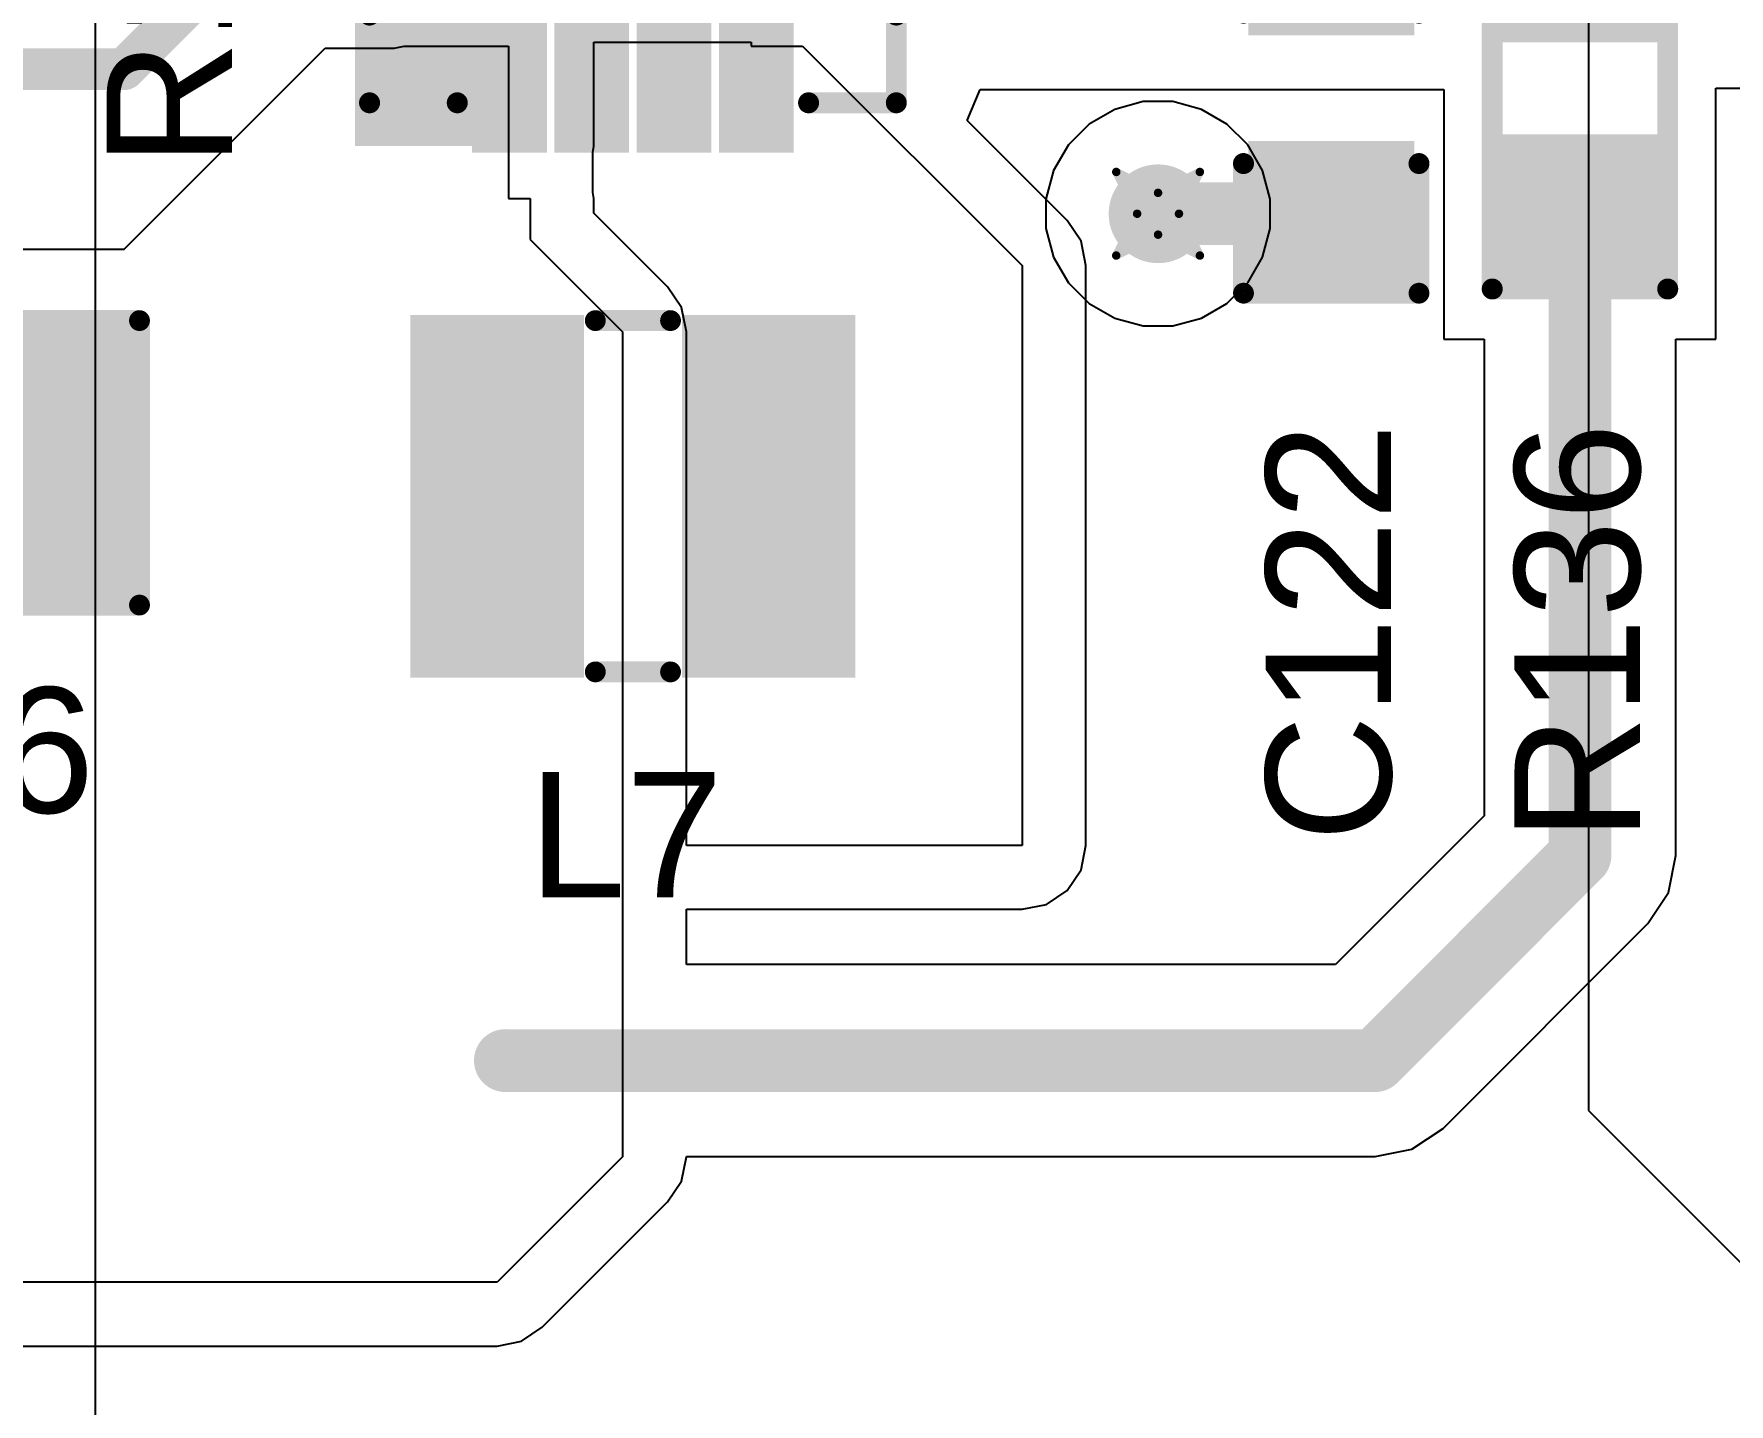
# Model space of a CAD drawing. Header units: inches. Extents: x -36 to 349, y -11 to 240.
# Drawn here: x 50.64 to 60.93, y 20.04 to 28.36 of the extents above; entities that cross this region are included whole.
import ezdxf

# ---------------------------------------------------------------- set-up
doc = ezdxf.new("R2010")
doc.units = ezdxf.units.IN
for name, color, linetype in [('Bottom Layer', 5, 'Continuous'), ('Drill Drawing', 1, 'Continuous'), ('Layer 1', 16, 'Continuous'), ('Layer 2', 76, 'Continuous'), ('Top Layer', 1, 'Continuous'), ('Top Overlay', 2, 'Continuous'), ('Top Paste', 8, 'Continuous'), ('Top Solder', 216, 'Continuous'), ('Via Holes', 16, 'Continuous')]:
    doc.layers.add(name, color=color, linetype=linetype)
doc.styles.add('Arial', font='', dxfattribs={"height": 0.2})
doc.styles.get('Arial').set_extended_font_data('Arial')

# ---------------------------------------------------------------- blocks, each defined once
blk = doc.blocks.new('16_QFN__3_3___161')
at = {"layer": 'Top Layer'}
for points in [[(-0.875, 1.8), (-0.625, 1.8), (-0.625, 1.1), (-0.875, 1.1)], [(-0.375, 1.8), (-0.125, 1.8), (-0.125, 1.1), (-0.375, 1.1)], [(0.125, 1.8), (0.375, 1.8), (0.375, 1.1), (0.125, 1.1)], [(0.625, 1.8), (0.875, 1.8), (0.875, 1.1), (0.625, 1.1)], [(-1.1, 0.875), (-1.1, 0.625), (-1.8, 0.625), (-1.8, 0.875)], [(-0.85, 0.85), (0.85, 0.85), (0.85, -0.85), (-0.85, -0.85)], [(1.8, 0.875), (1.8, 0.625), (1.1, 0.625), (1.1, 0.875)], [(-1.1, 0.375), (-1.1, 0.125), (-1.8, 0.125), (-1.8, 0.375)], [(1.8, 0.375), (1.8, 0.125), (1.1, 0.125), (1.1, 0.375)], [(-1.1, -0.125), (-1.1, -0.375), (-1.8, -0.375), (-1.8, -0.125)], [(1.8, -0.125), (1.8, -0.375), (1.1, -0.375), (1.1, -0.125)], [(-1.1, -0.625), (-1.1, -0.875), (-1.8, -0.875), (-1.8, -0.625)], [(1.8, -0.625), (1.8, -0.875), (1.1, -0.875), (1.1, -0.625)], [(-0.875, -1.1), (-0.625, -1.1), (-0.625, -1.8), (-0.875, -1.8)], [(-0.375, -1.1), (-0.125, -1.1), (-0.125, -1.8), (-0.375, -1.8)], [(0.125, -1.1), (0.375, -1.1), (0.375, -1.8), (0.125, -1.8)], [(0.625, -1.1), (0.875, -1.1), (0.875, -1.8), (0.625, -1.8)]]:
    blk.add_hatch(color=1, dxfattribs=at).paths.add_polyline_path(points)
at = {"layer": 'Top Paste'}
for points in [[(-0.875, 1.8), (-0.625, 1.8), (-0.625, 1.1), (-0.875, 1.1)], [(-0.375, 1.8), (-0.125, 1.8), (-0.125, 1.1), (-0.375, 1.1)], [(0.125, 1.8), (0.375, 1.8), (0.375, 1.1), (0.125, 1.1)], [(0.625, 1.8), (0.875, 1.8), (0.875, 1.1), (0.625, 1.1)], [(-1.1, 0.875), (-1.1, 0.625), (-1.8, 0.625), (-1.8, 0.875)], [(-0.85, 0.85), (0.85, 0.85), (0.85, -0.85), (-0.85, -0.85)], [(1.8, 0.875), (1.8, 0.625), (1.1, 0.625), (1.1, 0.875)], [(-1.1, 0.375), (-1.1, 0.125), (-1.8, 0.125), (-1.8, 0.375)], [(1.8, 0.375), (1.8, 0.125), (1.1, 0.125), (1.1, 0.375)], [(-1.1, -0.125), (-1.1, -0.375), (-1.8, -0.375), (-1.8, -0.125)], [(1.8, -0.125), (1.8, -0.375), (1.1, -0.375), (1.1, -0.125)], [(-1.1, -0.625), (-1.1, -0.875), (-1.8, -0.875), (-1.8, -0.625)], [(1.8, -0.625), (1.8, -0.875), (1.1, -0.875), (1.1, -0.625)], [(-0.875, -1.1), (-0.625, -1.1), (-0.625, -1.8), (-0.875, -1.8)], [(-0.375, -1.1), (-0.125, -1.1), (-0.125, -1.8), (-0.375, -1.8)], [(0.125, -1.1), (0.375, -1.1), (0.375, -1.8), (0.125, -1.8)], [(0.625, -1.1), (0.875, -1.1), (0.875, -1.8), (0.625, -1.8)]]:
    blk.add_hatch(color=8, dxfattribs=at).paths.add_polyline_path(points)
at = {"layer": 'Top Solder'}
for points in [[(-0.977, 1.902), (-0.523, 1.902), (-0.523, 0.998), (-0.977, 0.998)], [(-0.477, 1.902), (-0.023, 1.902), (-0.023, 0.998), (-0.477, 0.998)], [(0.023, 1.902), (0.477, 1.902), (0.477, 0.998), (0.023, 0.998)], [(0.523, 1.902), (0.977, 1.902), (0.977, 0.998), (0.523, 0.998)], [(-0.998, 0.977), (-0.998, 0.523), (-1.902, 0.523), (-1.902, 0.977)], [(-0.952, 0.952), (0.952, 0.952), (0.952, -0.952), (-0.952, -0.952)], [(1.902, 0.977), (1.902, 0.523), (0.998, 0.523), (0.998, 0.977)], [(-0.998, 0.477), (-0.998, 0.023), (-1.902, 0.023), (-1.902, 0.477)], [(1.902, 0.477), (1.902, 0.023), (0.998, 0.023), (0.998, 0.477)], [(-0.998, -0.023), (-0.998, -0.477), (-1.902, -0.477), (-1.902, -0.023)], [(1.902, -0.023), (1.902, -0.477), (0.998, -0.477), (0.998, -0.023)], [(-0.998, -0.523), (-0.998, -0.977), (-1.902, -0.977), (-1.902, -0.523)], [(1.902, -0.523), (1.902, -0.977), (0.998, -0.977), (0.998, -0.523)], [(-0.977, -0.998), (-0.523, -0.998), (-0.523, -1.902), (-0.977, -1.902)], [(-0.477, -0.998), (-0.023, -0.998), (-0.023, -1.902), (-0.477, -1.902)], [(0.023, -0.998), (0.477, -0.998), (0.477, -1.902), (0.023, -1.902)], [(0.523, -0.998), (0.977, -0.998), (0.977, -1.902), (0.523, -1.902)]]:
    blk.add_hatch(color=216, dxfattribs=at).paths.add_polyline_path(points)
at = {"layer": 'Top Overlay'}
for points in [[(-1.6, 1.067, 0.127, 0.127, 0), (-1.6, 1.6, 0.127, 0.127, 0)], [(-1.6, 1.6, 0.127, 0.127, 0), (-1.067, 1.6, 0.127, 0.127, 0)], [(1.067, 1.6, 0.127, 0.127, 0), (1.6, 1.6, 0.127, 0.127, 0)], [(1.6, 1.067, 0.127, 0.127, 0), (1.6, 1.6, 0.127, 0.127, 0)], [(-2.083, 0.889, 0.127, 0.127, 0), (-1.956, 0.762, 0.127, 0.127, 0)], [(-2.083, 0.635, 0.127, 0.127, 0), (-2.083, 0.889, 0.127, 0.127, 0)], [(-2.083, 0.635, 0.127, 0.127, 0), (-1.956, 0.762, 0.127, 0.127, 0)], [(-1.6, -1.6, 0.127, 0.127, 0), (-1.6, -1.067, 0.127, 0.127, 0)], [(1.6, -1.6, 0.127, 0.127, 0), (1.6, -1.067, 0.127, 0.127, 0)], [(-1.6, -1.6, 0.127, 0.127, 0), (-1.067, -1.6, 0.127, 0.127, 0)], [(1.067, -1.6, 0.127, 0.127, 0), (1.6, -1.6, 0.127, 0.127, 0)]]:
    blk.add_lwpolyline(points, format="xyseb", dxfattribs=at)
for points in [[(-1.632, 1.6, 0.0635, 0.0635, 1), (-1.568, 1.6, 0.0635, 0.0635, 1)], [(-1.632, 1.6, 0.0635, 0.0635, 1), (-1.568, 1.6, 0.0635, 0.0635, 1)], [(-1.099, 1.6, 0.0635, 0.0635, 1), (-1.035, 1.6, 0.0635, 0.0635, 1)], [(1.035, 1.6, 0.0635, 0.0635, 1), (1.099, 1.6, 0.0635, 0.0635, 1)], [(1.568, 1.6, 0.0635, 0.0635, 1), (1.632, 1.6, 0.0635, 0.0635, 1)], [(1.568, 1.6, 0.0635, 0.0635, 1), (1.632, 1.6, 0.0635, 0.0635, 1)], [(-1.632, 1.067, 0.0635, 0.0635, 1), (-1.568, 1.067, 0.0635, 0.0635, 1)], [(1.568, 1.067, 0.0635, 0.0635, 1), (1.632, 1.067, 0.0635, 0.0635, 1)], [(-2.115, 0.889, 0.0635, 0.0635, 1), (-2.051, 0.889, 0.0635, 0.0635, 1)], [(-2.115, 0.889, 0.0635, 0.0635, 1), (-2.051, 0.889, 0.0635, 0.0635, 1)], [(-1.988, 0.762, 0.0635, 0.0635, 1), (-1.924, 0.762, 0.0635, 0.0635, 1)], [(-1.988, 0.762, 0.0635, 0.0635, 1), (-1.924, 0.762, 0.0635, 0.0635, 1)], [(-2.115, 0.635, 0.0635, 0.0635, 1), (-2.051, 0.635, 0.0635, 0.0635, 1)], [(-2.115, 0.635, 0.0635, 0.0635, 1), (-2.051, 0.635, 0.0635, 0.0635, 1)], [(-1.632, -1.067, 0.0635, 0.0635, 1), (-1.568, -1.067, 0.0635, 0.0635, 1)], [(1.568, -1.067, 0.0635, 0.0635, 1), (1.632, -1.067, 0.0635, 0.0635, 1)], [(-1.632, -1.6, 0.0635, 0.0635, 1), (-1.568, -1.6, 0.0635, 0.0635, 1)], [(-1.632, -1.6, 0.0635, 0.0635, 1), (-1.568, -1.6, 0.0635, 0.0635, 1)], [(-1.099, -1.6, 0.0635, 0.0635, 1), (-1.035, -1.6, 0.0635, 0.0635, 1)], [(1.035, -1.6, 0.0635, 0.0635, 1), (1.099, -1.6, 0.0635, 0.0635, 1)], [(1.568, -1.6, 0.0635, 0.0635, 1), (1.632, -1.6, 0.0635, 0.0635, 1)], [(1.568, -1.6, 0.0635, 0.0635, 1), (1.632, -1.6, 0.0635, 0.0635, 1)]]:
    blk.add_lwpolyline(points, format="xyseb", close=True, dxfattribs=at)
blk = doc.blocks.new('R___0603_227')
at = {"layer": 'Top Layer'}
for points in [[(-0.381, 0.445), (-0.381, -0.444), (-1.143, -0.444), (-1.143, 0.445)], [(1.143, 0.445), (1.143, -0.444), (0.381, -0.444), (0.381, 0.445)]]:
    blk.add_hatch(color=1, dxfattribs=at).paths.add_polyline_path(points)
at = {"layer": 'Top Paste'}
for points in [[(-0.381, 0.445), (-0.381, -0.444), (-1.143, -0.444), (-1.143, 0.445)], [(1.143, 0.445), (1.143, -0.444), (0.381, -0.444), (0.381, 0.445)]]:
    blk.add_hatch(color=8, dxfattribs=at).paths.add_polyline_path(points)
at = {"layer": 'Top Solder'}
for points in [[(-0.279, 0.546), (-0.279, -0.546), (-1.245, -0.546), (-1.245, 0.546)], [(1.245, 0.546), (1.245, -0.546), (0.279, -0.546), (0.279, 0.546)]]:
    blk.add_hatch(color=216, dxfattribs=at).paths.add_polyline_path(points)
at = {"layer": 'Top Overlay'}
for points in [[(-1.219, -0.533, 0.127, 0.127, 0), (-1.219, 0.533, 0.127, 0.127, 0)], [(1.219, 0.533, 0.127, 0.127, 0), (-1.219, 0.533, 0.127, 0.127, 0)], [(1.219, -0.533, 0.127, 0.127, 0), (1.219, 0.533, 0.127, 0.127, 0)], [(1.219, -0.533, 0.127, 0.127, 0), (-1.219, -0.533, 0.127, 0.127, 0)]]:
    blk.add_lwpolyline(points, format="xyseb", dxfattribs=at)
for points in [[(-1.251, 0.533, 0.0635, 0.0635, 1), (-1.187, 0.533, 0.0635, 0.0635, 1)], [(-1.251, 0.533, 0.0635, 0.0635, 1), (-1.187, 0.533, 0.0635, 0.0635, 1)], [(1.187, 0.533, 0.0635, 0.0635, 1), (1.251, 0.533, 0.0635, 0.0635, 1)], [(1.187, 0.533, 0.0635, 0.0635, 1), (1.251, 0.533, 0.0635, 0.0635, 1)], [(-1.251, -0.533, 0.0635, 0.0635, 1), (-1.187, -0.533, 0.0635, 0.0635, 1)], [(-1.251, -0.533, 0.0635, 0.0635, 1), (-1.187, -0.533, 0.0635, 0.0635, 1)], [(1.187, -0.533, 0.0635, 0.0635, 1), (1.251, -0.533, 0.0635, 0.0635, 1)], [(1.187, -0.533, 0.0635, 0.0635, 1), (1.251, -0.533, 0.0635, 0.0635, 1)]]:
    blk.add_lwpolyline(points, format="xyseb", close=True, dxfattribs=at)
blk = doc.blocks.new('I________1008_322')
at = {"layer": 'Top Layer'}
for points in [[(-1.25, 1), (-0.4, 1), (-0.4, -1), (-1.25, -1)], [(0.4, 1), (1.25, 1), (1.25, -1), (0.4, -1)]]:
    blk.add_hatch(color=1, dxfattribs=at).paths.add_polyline_path(points)
at = {"layer": 'Top Paste'}
for points in [[(-1.25, 1), (-0.4, 1), (-0.4, -1), (-1.25, -1)], [(0.4, 1), (1.25, 1), (1.25, -1), (0.4, -1)]]:
    blk.add_hatch(color=8, dxfattribs=at).paths.add_polyline_path(points)
at = {"layer": 'Top Solder'}
for points in [[(-1.352, 1.102), (-0.298, 1.102), (-0.298, -1.102), (-1.352, -1.102)], [(0.298, 1.102), (1.352, 1.102), (1.352, -1.102), (0.298, -1.102)]]:
    blk.add_hatch(color=216, dxfattribs=at).paths.add_polyline_path(points)
at = {"layer": 'Top Overlay'}
for points in [[(-0.229, 1.067, 0.127, 0.127, 0), (0.229, 1.067, 0.127, 0.127, 0)], [(-0.229, -1.067, 0.127, 0.127, 0), (0.229, -1.067, 0.127, 0.127, 0)]]:
    blk.add_lwpolyline(points, format="xyseb", dxfattribs=at)
for points in [[(-0.26, 1.067, 0.0635, 0.0635, 1), (-0.197, 1.067, 0.0635, 0.0635, 1)], [(0.197, 1.067, 0.0635, 0.0635, 1), (0.26, 1.067, 0.0635, 0.0635, 1)], [(-0.26, -1.067, 0.0635, 0.0635, 1), (-0.197, -1.067, 0.0635, 0.0635, 1)], [(0.197, -1.067, 0.0635, 0.0635, 1), (0.26, -1.067, 0.0635, 0.0635, 1)]]:
    blk.add_lwpolyline(points, format="xyseb", close=True, dxfattribs=at)
blk = doc.blocks.new('C___0603_417')
at = {"layer": 'Top Layer'}
for points in [[(-0.381, 0.444), (-0.381, -0.445), (-1.143, -0.445), (-1.143, 0.444)], [(1.143, 0.444), (1.143, -0.445), (0.381, -0.445), (0.381, 0.444)]]:
    blk.add_hatch(color=1, dxfattribs=at).paths.add_polyline_path(points)
at = {"layer": 'Top Paste'}
for points in [[(-0.381, 0.444), (-0.381, -0.445), (-1.143, -0.445), (-1.143, 0.444)], [(1.143, 0.444), (1.143, -0.445), (0.381, -0.445), (0.381, 0.444)]]:
    blk.add_hatch(color=8, dxfattribs=at).paths.add_polyline_path(points)
at = {"layer": 'Top Solder'}
for points in [[(-0.321, 0.504), (-0.321, -0.505), (-1.203, -0.505), (-1.203, 0.504)], [(1.203, 0.504), (1.203, -0.505), (0.321, -0.505), (0.321, 0.504)]]:
    blk.add_hatch(color=216, dxfattribs=at).paths.add_polyline_path(points)
at = {"layer": 'Top Overlay'}
for points in [[(-1.245, 0.533, 0.127, 0.127, 0), (-1.245, -0.533, 0.127, 0.127, 0)], [(-1.245, 0.533, 0.127, 0.127, 0), (-0.457, 0.533, 0.127, 0.127, 0)], [(0.457, 0.533, 0.127, 0.127, 0), (1.245, 0.533, 0.127, 0.127, 0)], [(1.245, 0.533, 0.127, 0.127, 0), (1.245, -0.533, 0.127, 0.127, 0)], [(-1.245, -0.533, 0.127, 0.127, 0), (-0.457, -0.533, 0.127, 0.127, 0)], [(0.457, -0.533, 0.127, 0.127, 0), (1.245, -0.533, 0.127, 0.127, 0)]]:
    blk.add_lwpolyline(points, format="xyseb", dxfattribs=at)
for points in [[(-1.276, 0.533, 0.0635, 0.0635, 1), (-1.213, 0.533, 0.0635, 0.0635, 1)], [(-1.276, 0.533, 0.0635, 0.0635, 1), (-1.213, 0.533, 0.0635, 0.0635, 1)], [(-0.489, 0.533, 0.0635, 0.0635, 1), (-0.425, 0.533, 0.0635, 0.0635, 1)], [(0.425, 0.533, 0.0635, 0.0635, 1), (0.489, 0.533, 0.0635, 0.0635, 1)], [(1.213, 0.533, 0.0635, 0.0635, 1), (1.276, 0.533, 0.0635, 0.0635, 1)], [(1.213, 0.533, 0.0635, 0.0635, 1), (1.276, 0.533, 0.0635, 0.0635, 1)], [(-1.276, -0.533, 0.0635, 0.0635, 1), (-1.213, -0.533, 0.0635, 0.0635, 1)], [(-1.276, -0.533, 0.0635, 0.0635, 1), (-1.213, -0.533, 0.0635, 0.0635, 1)], [(-0.489, -0.533, 0.0635, 0.0635, 1), (-0.425, -0.533, 0.0635, 0.0635, 1)], [(0.425, -0.533, 0.0635, 0.0635, 1), (0.489, -0.533, 0.0635, 0.0635, 1)], [(1.213, -0.533, 0.0635, 0.0635, 1), (1.276, -0.533, 0.0635, 0.0635, 1)], [(1.213, -0.533, 0.0635, 0.0635, 1), (1.276, -0.533, 0.0635, 0.0635, 1)]]:
    blk.add_lwpolyline(points, format="xyseb", close=True, dxfattribs=at)
blk = doc.blocks.new('C___0805_423')
at = {"layer": 'Top Layer'}
for points in [[(-1.524, 0.762), (-0.508, 0.762), (-0.508, -0.762), (-1.524, -0.762)], [(0.508, 0.762), (1.524, 0.762), (1.524, -0.762), (0.508, -0.762)]]:
    blk.add_hatch(color=1, dxfattribs=at).paths.add_polyline_path(points)
at = {"layer": 'Top Paste'}
for points in [[(-1.524, 0.762), (-0.508, 0.762), (-0.508, -0.762), (-1.524, -0.762)], [(0.508, 0.762), (1.524, 0.762), (1.524, -0.762), (0.508, -0.762)]]:
    blk.add_hatch(color=8, dxfattribs=at).paths.add_polyline_path(points)
at = {"layer": 'Top Solder'}
for points in [[(-1.594, 0.832), (-0.438, 0.832), (-0.438, -0.832), (-1.594, -0.832)], [(0.438, 0.832), (1.594, 0.832), (1.594, -0.832), (0.438, -0.832)]]:
    blk.add_hatch(color=216, dxfattribs=at).paths.add_polyline_path(points)
at = {"layer": 'Top Overlay'}
for points in [[(-1.626, 0.864, 0.127, 0.127, 0), (-0.61, 0.864, 0.127, 0.127, 0)], [(-1.626, -0.864, 0.127, 0.127, 0), (-1.626, 0.864, 0.127, 0.127, 0)], [(0.61, 0.864, 0.127, 0.127, 0), (1.626, 0.864, 0.127, 0.127, 0)], [(1.626, -0.864, 0.127, 0.127, 0), (1.626, 0.864, 0.127, 0.127, 0)], [(-1.626, -0.864, 0.127, 0.127, 0), (-0.61, -0.864, 0.127, 0.127, 0)], [(0.61, -0.864, 0.127, 0.127, 0), (1.626, -0.864, 0.127, 0.127, 0)]]:
    blk.add_lwpolyline(points, format="xyseb", dxfattribs=at)
for points in [[(-1.657, 0.864, 0.0635, 0.0635, 1), (-1.594, 0.864, 0.0635, 0.0635, 1)], [(-1.657, 0.864, 0.0635, 0.0635, 1), (-1.594, 0.864, 0.0635, 0.0635, 1)], [(-0.641, 0.864, 0.0635, 0.0635, 1), (-0.578, 0.864, 0.0635, 0.0635, 1)], [(0.578, 0.864, 0.0635, 0.0635, 1), (0.641, 0.864, 0.0635, 0.0635, 1)], [(1.594, 0.864, 0.0635, 0.0635, 1), (1.657, 0.864, 0.0635, 0.0635, 1)], [(1.594, 0.864, 0.0635, 0.0635, 1), (1.657, 0.864, 0.0635, 0.0635, 1)], [(-1.657, -0.864, 0.0635, 0.0635, 1), (-1.594, -0.864, 0.0635, 0.0635, 1)], [(-1.657, -0.864, 0.0635, 0.0635, 1), (-1.594, -0.864, 0.0635, 0.0635, 1)], [(-0.641, -0.864, 0.0635, 0.0635, 1), (-0.578, -0.864, 0.0635, 0.0635, 1)], [(0.578, -0.864, 0.0635, 0.0635, 1), (0.641, -0.864, 0.0635, 0.0635, 1)], [(1.594, -0.864, 0.0635, 0.0635, 1), (1.657, -0.864, 0.0635, 0.0635, 1)], [(1.594, -0.864, 0.0635, 0.0635, 1), (1.657, -0.864, 0.0635, 0.0635, 1)]]:
    blk.add_lwpolyline(points, format="xyseb", close=True, dxfattribs=at)

msp = doc.modelspace()

# ---------------------------------------------------------------- hatches: boundary and pattern name
at = {"layer": 'Bottom Layer'}
h = msp.add_hatch(color=5, dxfattribs=at)
edge = h.paths.add_edge_path()
edge.add_arc((57.466, 27.267), 0.3, 0, 360)
at = {"layer": 'Layer 1'}
h = msp.add_hatch(color=16, dxfattribs=at)
edge = h.paths.add_edge_path()
edge.add_arc((57.466, 27.267), 0.3, 0, 360)
at = {"layer": 'Layer 2'}
h = msp.add_hatch(color=76, dxfattribs=at)
edge = h.paths.add_edge_path()
edge.add_arc((57.466, 27.267), 0.3, 0, 360)
at = {"layer": 'Top Layer'}
msp.add_hatch(color=1, dxfattribs=at).paths.add_polyline_path([(52.587, 27.678), (53.651, 27.678), (53.651, 28.441), (52.587, 28.441)])
h = msp.add_hatch(color=1, dxfattribs=at)
edge = h.paths.add_edge_path()
edge.add_arc((57.466, 27.267), 0.3, 0, 360)
at = {"layer": 'Via Holes'}
h = msp.add_hatch(color=7, dxfattribs=at)
edge = h.paths.add_edge_path()
edge.add_arc((57.466, 27.267), 0.15, 0, 360)

# ---------------------------------------------------------------- linework, layer by layer
at = {"layer": 'Bottom Layer'}
for p, q in [((57.376, 27.948), (57.203, 27.901)), ((57.556, 27.948), (57.376, 27.948)), ((57.729, 27.901), (57.556, 27.948)), ((57.048, 27.811), (56.921, 27.685)), ((57.203, 27.901), (57.048, 27.811)), ((57.884, 27.811), (57.729, 27.901)), ((58.011, 27.685), (57.884, 27.811)), ((56.921, 27.685), (56.831, 27.529)), ((58.101, 27.529), (58.011, 27.685)), ((56.831, 27.529), (56.785, 27.356)), ((58.147, 27.356), (58.101, 27.529)), ((56.785, 27.356), (56.785, 27.177)), ((58.147, 27.177), (58.147, 27.356)), ((56.785, 27.177), (56.831, 27.004)), ((58.101, 27.004), (58.147, 27.177)), ((56.831, 27.004), (56.921, 26.848)), ((58.011, 26.848), (58.101, 27.004)), ((56.921, 26.848), (57.048, 26.722)), ((57.884, 26.722), (58.011, 26.848)), ((57.048, 26.722), (57.203, 26.632)), ((57.729, 26.632), (57.884, 26.722)), ((57.203, 26.632), (57.376, 26.586)), ((57.376, 26.586), (57.556, 26.586)), ((57.556, 26.586), (57.729, 26.632))]:
    msp.add_line(p, q, dxfattribs=at)
at = {"layer": 'Drill Drawing'}
for points in [[(57.212, 27.521, 0.0508, 0.0508, 0), (57.466, 27.394, 0.0508, 0.0508, 0)], [(57.212, 27.521, 0.0508, 0.0508, 0), (57.339, 27.267, 0.0508, 0.0508, 0)], [(57.466, 27.394, 0.0508, 0.0508, 0), (57.72, 27.521, 0.0508, 0.0508, 0)], [(57.593, 27.267, 0.0508, 0.0508, 0), (57.72, 27.521, 0.0508, 0.0508, 0)], [(57.212, 27.013, 0.0508, 0.0508, 0), (57.339, 27.267, 0.0508, 0.0508, 0)], [(57.593, 27.267, 0.0508, 0.0508, 0), (57.72, 27.013, 0.0508, 0.0508, 0)], [(57.212, 27.013, 0.0508, 0.0508, 0), (57.466, 27.14, 0.0508, 0.0508, 0)], [(57.466, 27.14, 0.0508, 0.0508, 0), (57.72, 27.013, 0.0508, 0.0508, 0)]]:
    msp.add_lwpolyline(points, format="xyseb", dxfattribs=at)
for points in [[(57.199, 27.521, 0.0254, 0.0254, 1), (57.225, 27.521, 0.0254, 0.0254, 1)], [(57.199, 27.521, 0.0254, 0.0254, 1), (57.225, 27.521, 0.0254, 0.0254, 1)], [(57.707, 27.521, 0.0254, 0.0254, 1), (57.733, 27.521, 0.0254, 0.0254, 1)], [(57.707, 27.521, 0.0254, 0.0254, 1), (57.733, 27.521, 0.0254, 0.0254, 1)], [(57.453, 27.394, 0.0254, 0.0254, 1), (57.479, 27.394, 0.0254, 0.0254, 1)], [(57.453, 27.394, 0.0254, 0.0254, 1), (57.479, 27.394, 0.0254, 0.0254, 1)], [(57.326, 27.267, 0.0254, 0.0254, 1), (57.352, 27.267, 0.0254, 0.0254, 1)], [(57.326, 27.267, 0.0254, 0.0254, 1), (57.352, 27.267, 0.0254, 0.0254, 1)], [(57.58, 27.267, 0.0254, 0.0254, 1), (57.606, 27.267, 0.0254, 0.0254, 1)], [(57.58, 27.267, 0.0254, 0.0254, 1), (57.606, 27.267, 0.0254, 0.0254, 1)], [(57.453, 27.14, 0.0254, 0.0254, 1), (57.479, 27.14, 0.0254, 0.0254, 1)], [(57.453, 27.14, 0.0254, 0.0254, 1), (57.479, 27.14, 0.0254, 0.0254, 1)], [(57.199, 27.013, 0.0254, 0.0254, 1), (57.225, 27.013, 0.0254, 0.0254, 1)], [(57.199, 27.013, 0.0254, 0.0254, 1), (57.225, 27.013, 0.0254, 0.0254, 1)], [(57.707, 27.013, 0.0254, 0.0254, 1), (57.733, 27.013, 0.0254, 0.0254, 1)], [(57.707, 27.013, 0.0254, 0.0254, 1), (57.733, 27.013, 0.0254, 0.0254, 1)]]:
    msp.add_lwpolyline(points, format="xyseb", close=True, dxfattribs=at)
at = {"layer": 'Layer 2'}
for p, q in [((60.08, 44.681), (60.08, 21.819)), ((51.012, 19.025), (51.012, 36.819)), ((57.376, 27.948), (57.203, 27.901)), ((57.556, 27.948), (57.376, 27.948)), ((57.729, 27.901), (57.556, 27.948)), ((57.048, 27.811), (56.921, 27.685)), ((57.203, 27.901), (57.048, 27.811)), ((57.884, 27.811), (57.729, 27.901)), ((58.011, 27.685), (57.884, 27.811)), ((56.921, 27.685), (56.831, 27.529)), ((58.101, 27.529), (58.011, 27.685)), ((56.831, 27.529), (56.785, 27.356)), ((58.147, 27.356), (58.101, 27.529)), ((56.785, 27.356), (56.785, 27.177)), ((58.147, 27.177), (58.147, 27.356)), ((56.785, 27.177), (56.831, 27.004)), ((58.101, 27.004), (58.147, 27.177)), ((56.831, 27.004), (56.921, 26.848)), ((58.011, 26.848), (58.101, 27.004)), ((56.921, 26.848), (57.048, 26.722)), ((57.884, 26.722), (58.011, 26.848)), ((57.048, 26.722), (57.203, 26.632)), ((57.729, 26.632), (57.884, 26.722)), ((57.203, 26.632), (57.376, 26.586)), ((57.376, 26.586), (57.556, 26.586)), ((57.556, 26.586), (57.729, 26.632)), ((60.08, 21.819), (64.296, 17.602))]:
    msp.add_line(p, q, dxfattribs=at)
at = {"layer": 'Top Layer'}
for p, q in [((51.185, 27.051), (52.406, 28.273)), ((52.406, 28.273), (52.826, 28.273)), ((52.826, 28.273), (52.886, 28.285)), ((52.886, 28.285), (53.52, 28.285)), ((53.52, 28.285), (53.52, 27.36)), ((54.039, 27.678), (54.039, 28.31)), ((54.039, 28.31), (54.995, 28.31)), ((54.995, 28.31), (54.995, 28.285)), ((54.995, 28.285), (55.307, 28.285)), ((55.307, 28.285), (56.64, 26.952)), ((56.307, 27.833), (56.385, 28.021)), ((56.385, 28.021), (59.203, 28.021)), ((59.203, 28.021), (59.203, 26.505)), ((60.854, 26.505), (60.854, 28.029)), ((60.854, 28.029), (62.366, 28.029)), ((56.914, 27.227), (56.307, 27.833)), ((54.032, 27.64), (54.039, 27.678)), ((54.032, 27.397), (54.032, 27.64)), ((54.039, 27.36), (54.032, 27.397)), ((53.52, 27.36), (53.651, 27.36)), ((53.651, 27.36), (53.651, 27.111)), ((54.039, 27.271), (54.039, 27.36)), ((54.487, 26.824), (54.039, 27.271)), ((56.998, 27.101), (56.914, 27.227)), ((53.651, 27.111), (54.213, 26.549)), ((57.028, 26.952), (56.998, 27.101)), ((49.666, 27.051), (51.185, 27.051)), ((56.64, 26.952), (56.64, 23.43)), ((57.028, 23.43), (57.028, 26.952)), ((54.571, 26.698), (54.487, 26.824)), ((54.601, 26.549), (54.571, 26.698)), ((54.213, 26.549), (54.213, 21.539)), ((54.601, 23.43), (54.601, 26.549)), ((59.203, 26.505), (59.446, 26.505)), ((59.446, 26.505), (59.446, 23.609)), ((60.612, 23.368), (60.612, 26.505)), ((60.612, 26.505), (60.854, 26.505)), ((59.446, 23.609), (58.543, 22.706)), ((56.64, 23.43), (54.601, 23.43)), ((56.998, 23.282), (57.028, 23.43)), ((56.914, 23.156), (56.998, 23.282)), ((60.567, 23.145), (60.612, 23.368)), ((56.64, 23.042), (56.788, 23.071)), ((56.788, 23.071), (56.914, 23.156)), ((60.441, 22.956), (60.567, 23.145)), ((54.601, 22.706), (54.601, 23.042)), ((54.601, 23.042), (56.64, 23.042)), ((59.197, 21.711), (60.441, 22.956)), ((58.543, 22.706), (54.601, 22.706)), ((59.008, 21.585), (59.197, 21.711)), ((54.213, 21.539), (53.451, 20.777)), ((54.571, 21.391), (54.601, 21.539)), ((54.601, 21.539), (54.601, 21.541)), ((54.601, 21.541), (58.785, 21.541)), ((58.785, 21.541), (59.008, 21.585)), ((54.487, 21.265), (54.571, 21.391)), ((53.725, 20.503), (54.487, 21.265)), ((53.451, 20.777), (33.867, 20.777)), ((53.599, 20.418), (53.725, 20.503)), ((53.451, 20.389), (53.599, 20.418)), ((33.867, 20.389), (53.451, 20.389))]:
    msp.add_line(p, q, dxfattribs=at)
for points in [[(51.185, 28.145, 0.254, 0.254, 0), (51.83, 28.791, 0.254, 0.254, 0)], [(50.034, 28.145, 0.254, 0.254, 0), (51.185, 28.145, 0.254, 0.254, 0)], [(57.466, 27.267, 0.381, 0.381, 0), (58.518, 27.267, 0.381, 0.381, 0)], [(60.029, 23.368, 0.381, 0.381, 0), (60.029, 27.267, 0.381, 0.381, 0)], [(58.785, 22.123, 0.381, 0.381, 0), (60.029, 23.368, 0.381, 0.381, 0)], [(53.501, 22.123, 0.381, 0.381, 0), (58.785, 22.123, 0.381, 0.381, 0)]]:
    msp.add_lwpolyline(points, format="xyseb", dxfattribs=at)
for points in [[(51.121, 28.145, 0.127, 0.127, 1), (51.248, 28.145, 0.127, 0.127, 1)], [(51.121, 28.145, 0.127, 0.127, 1), (51.248, 28.145, 0.127, 0.127, 1)], [(57.371, 27.267, 0.191, 0.191, 1), (57.561, 27.267, 0.191, 0.191, 1)], [(58.422, 27.267, 0.191, 0.191, 1), (58.613, 27.267, 0.191, 0.191, 1)], [(59.934, 27.267, 0.191, 0.191, 1), (60.124, 27.267, 0.191, 0.191, 1)], [(59.934, 23.368, 0.191, 0.191, 1), (60.124, 23.368, 0.191, 0.191, 1)], [(59.934, 23.368, 0.191, 0.191, 1), (60.124, 23.368, 0.191, 0.191, 1)], [(53.406, 22.123, 0.191, 0.191, 1), (53.597, 22.123, 0.191, 0.191, 1)], [(58.689, 22.123, 0.191, 0.191, 1), (58.88, 22.123, 0.191, 0.191, 1)], [(58.689, 22.123, 0.191, 0.191, 1), (58.88, 22.123, 0.191, 0.191, 1)]]:
    msp.add_lwpolyline(points, format="xyseb", close=True, dxfattribs=at)

# ---------------------------------------------------------------- block references
for name, p in [('16_QFN__3_3___161', (54.276, 29.541)), ('C___0805_423', (49.653, 25.754)), ('I________1008_322', (54.276, 25.551))]:
    msp.add_blockref(name, p)
for name, p, rotation in [('C___0603_417', (58.518, 28.029), 90), ('R___0603_227', (60.029, 28.029), 270)]:
    msp.add_blockref(name, p, dxfattribs=dict(rotation=rotation))

# ---------------------------------------------------------------- texts
at = {"layer": 'Top Overlay', "style": 'Arial'}
for s, p in [('R163', (51.841, 27.551)), ('C122', (58.882, 23.452)), ('R136', (60.393, 23.452))]:
    msp.add_text(s, height=0.762, rotation=90, dxfattribs=at).set_placement(p)
for s, p in [('C116', (48.46, 23.628)), ('L7', (53.641, 23.114))]:
    msp.add_text(s, height=0.762, dxfattribs=at).set_placement(p)

doc.saveas('drawing.dxf')
